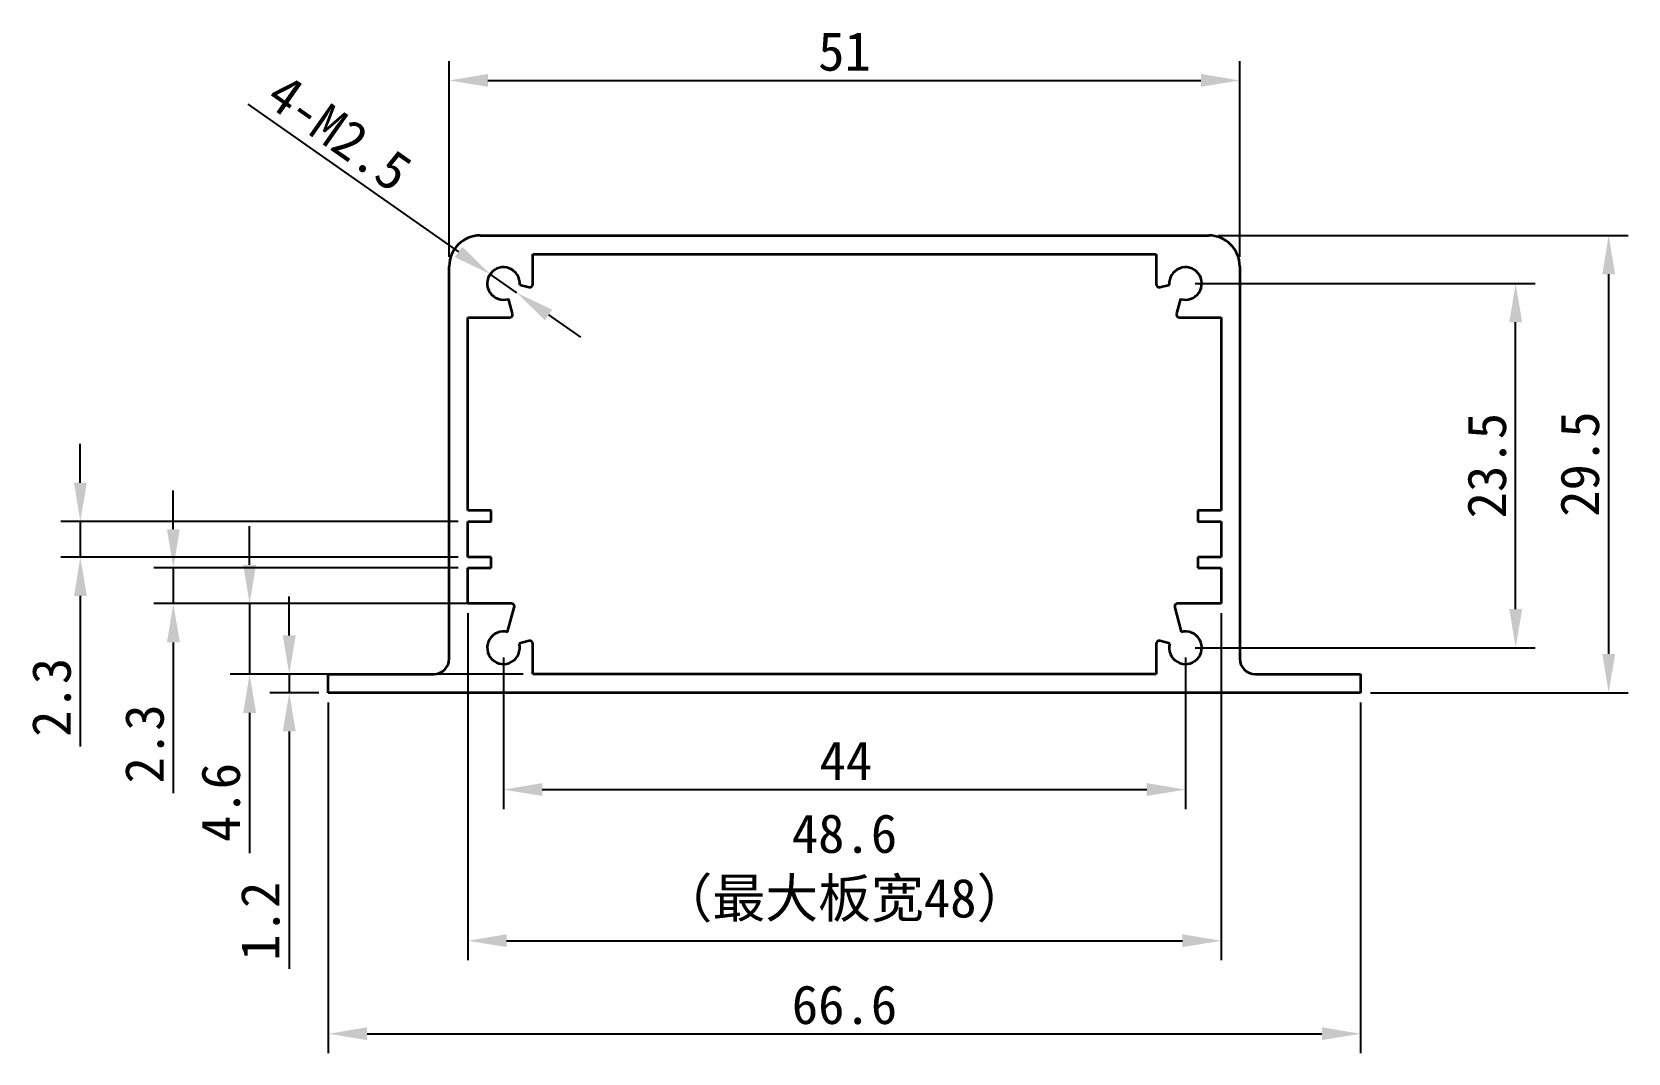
# Model space of a CAD drawing. Header units: millimetres. Extents: x 84 to 187, y 128 to 194.
import ezdxf

# ---------------------------------------------------------------- set-up
doc = ezdxf.new("R2010")
doc.units = ezdxf.units.MM
doc.header["$PDSIZE"] = -1
doc.layers.add('文字层', color=30, linetype='Continuous', lineweight=25)
doc.layers.add('细实线层', color=7, linetype='Continuous')
doc.styles.get("Standard").update_dxf_attribs({"font": 'simhei.ttf'})
doc.dimstyles.new('ISO-25', dxfattribs={"dimtxt": 2.5, "dimasz": 2.5, "dimexe": 1.25, "dimexo": 0.625, "dimtad": 1, "dimdec": 1, "dimdsep": 46, "dimtxsty": 'Standard', "dimcen": 2.5, "dimadec": 0, "dimazin": 0, "dimtfac": 1, "dimtdec": 1, "dimtmove": 0, "dimatfit": 3, "dimfxl": 1, "dimarcsym": 0})

# ---------------------------------------------------------------- blocks, each defined once
blk = doc.blocks.new('_D')
at = {"layer": 'Defpoints', "color": 0}
for p in [(113.25, 178.53), (114.97, 177.32)]:
    blk.add_point(p, dxfattribs=at)
at = {"layer": '细实线层', "color": 0, "lineweight": -2}
for p, q in [((97.61, 189.49), (111.21, 179.96)), ((114.97, 177.32), (113.25, 178.53)), ((117.02, 175.89), (119.07, 174.45))]:
    blk.add_line(p, q, dxfattribs=at)
at = {"layer": '细实线层', "color": 0}
for points in [[(111.45, 180.3), (110.97, 179.62), (113.25, 178.53)], [(117.26, 176.23), (116.78, 175.55), (114.97, 177.32)]]:
    blk.add_solid(points, dxfattribs=at)
at = {"layer": '细实线层', "color": 0, "insert": (103.52, 187.64), "char_height": 2.5, "attachment_point": 5, "rotation": 324.9669}
blk.add_mtext('4-M2.5', dxfattribs=at)
blk = doc.blocks.new('_D_1')
at = {"layer": 'Defpoints', "color": 0}
for p in [(114.11, 154.42), (158.11, 154.42), (158.11, 145.27)]:
    blk.add_point(p, dxfattribs=at)
at = {"layer": '细实线层', "color": 0, "lineweight": -2}
for p, q in [((114.11, 153.8), (114.11, 144.02)), ((158.11, 153.8), (158.11, 144.02)), ((116.61, 145.27), (155.61, 145.27))]:
    blk.add_line(p, q, dxfattribs=at)
at = {"layer": '细实线层', "color": 0}
for points in [[(116.61, 145.69), (116.61, 144.86), (114.11, 145.27)], [(155.61, 145.69), (155.61, 144.86), (158.11, 145.27)]]:
    blk.add_solid(points, dxfattribs=at)
at = {"layer": '细实线层', "color": 0, "insert": (136.2, 148.4), "char_height": 2.5, "attachment_point": 2}
blk.add_mtext('44', dxfattribs=at)
blk = doc.blocks.new('_D_2')
at = {"layer": 'Defpoints', "color": 0}
for p in [(158.11, 177.92), (179.41, 177.92), (158.11, 154.42)]:
    blk.add_point(p, dxfattribs=at)
at = {"layer": '细实线层', "color": 0, "lineweight": -2}
for p, q in [((158.74, 177.92), (180.66, 177.92)), ((179.41, 156.92), (179.41, 175.42)), ((158.74, 154.42), (180.66, 154.42))]:
    blk.add_line(p, q, dxfattribs=at)
at = {"layer": '细实线层', "color": 0}
for points in [[(179, 175.42), (179.83, 175.42), (179.41, 177.92)], [(179, 156.92), (179.83, 156.92), (179.41, 154.42)]]:
    blk.add_solid(points, dxfattribs=at)
at = {"layer": '细实线层', "color": 0, "insert": (176.29, 166.17), "char_height": 2.5, "attachment_point": 2, "rotation": 90}
blk.add_mtext('23.5', dxfattribs=at)
blk = doc.blocks.new('_D_3')
at = {"layer": 'Defpoints', "color": 0}
for p in [(159.61, 181.02), (169.41, 151.52), (185.41, 151.52)]:
    blk.add_point(p, dxfattribs=at)
at = {"layer": '细实线层', "color": 0, "lineweight": -2}
for p, q in [((160.24, 181.02), (186.66, 181.02)), ((185.41, 178.52), (185.41, 154.02)), ((170.04, 151.52), (186.66, 151.52))]:
    blk.add_line(p, q, dxfattribs=at)
at = {"layer": '细实线层', "color": 0}
for points in [[(185, 178.52), (185.83, 178.52), (185.41, 181.02)], [(185, 154.02), (185.83, 154.02), (185.41, 151.52)]]:
    blk.add_solid(points, dxfattribs=at)
at = {"layer": '细实线层', "color": 0, "insert": (182.29, 166.27), "char_height": 2.5, "attachment_point": 2, "rotation": 90}
blk.add_mtext('29.5', dxfattribs=at)
blk = doc.blocks.new('_D_4')
at = {"layer": 'Defpoints', "color": 0}
for p in [(111.81, 157.27), (160.41, 157.27), (160.41, 135.52)]:
    blk.add_point(p, dxfattribs=at)
at = {"layer": '文字层', "color": 0, "lineweight": -2}
for p, q in [((111.81, 156.65), (111.81, 134.27)), ((160.41, 156.65), (160.41, 134.27)), ((114.31, 135.52), (157.91, 135.52))]:
    blk.add_line(p, q, dxfattribs=at)
at = {"layer": '文字层', "color": 0}
for points in [[(114.31, 135.94), (114.31, 135.11), (111.81, 135.52)], [(157.91, 135.94), (157.91, 135.11), (160.41, 135.52)]]:
    blk.add_solid(points, dxfattribs=at)
at = {"layer": '文字层', "color": 0, "insert": (136.11, 143.69), "char_height": 2.5, "attachment_point": 2}
blk.add_mtext('48.6\\P（最大板宽48）', dxfattribs=at)
blk = doc.blocks.new('_D_5')
at = {"layer": 'Defpoints', "color": 0}
for p in [(102.81, 151.52), (169.41, 151.52), (169.41, 129.52)]:
    blk.add_point(p, dxfattribs=at)
at = {"layer": '细实线层', "color": 0, "lineweight": -2}
for p, q in [((102.81, 150.9), (102.81, 128.27)), ((169.41, 150.9), (169.41, 128.27)), ((105.31, 129.52), (166.91, 129.52))]:
    blk.add_line(p, q, dxfattribs=at)
at = {"layer": '细实线层', "color": 0}
for points in [[(105.31, 129.94), (105.31, 129.11), (102.81, 129.52)], [(166.91, 129.94), (166.91, 129.11), (169.41, 129.52)]]:
    blk.add_solid(points, dxfattribs=at)
at = {"layer": '细实线层', "color": 0, "insert": (136.11, 132.65), "char_height": 2.5, "attachment_point": 2}
blk.add_mtext('66.6', dxfattribs=at)
blk = doc.blocks.new('_D_6')
at = {"layer": 'Defpoints', "color": 0}
for p in [(161.61, 191.02), (110.61, 179.02), (161.61, 179.02)]:
    blk.add_point(p, dxfattribs=at)
at = {"layer": '细实线层', "color": 0, "lineweight": -2}
for p, q in [((110.61, 179.65), (110.61, 192.27)), ((161.61, 179.65), (161.61, 192.27)), ((113.11, 191.02), (159.11, 191.02))]:
    blk.add_line(p, q, dxfattribs=at)
at = {"layer": '细实线层', "color": 0}
for points in [[(113.11, 191.44), (113.11, 190.61), (110.61, 191.02)], [(159.11, 191.44), (159.11, 190.61), (161.61, 191.02)]]:
    blk.add_solid(points, dxfattribs=at)
at = {"layer": '细实线层', "color": 0, "insert": (136.11, 194.15), "char_height": 2.5, "attachment_point": 2}
blk.add_mtext('51', dxfattribs=at)
blk = doc.blocks.new('_D_7')
at = {"layer": 'Defpoints', "color": 0}
for p in [(116.01, 152.72), (100.29, 151.52), (102.81, 151.52)]:
    blk.add_point(p, dxfattribs=at)
at = {"layer": '细实线层', "color": 0, "lineweight": -2}
for p, q in [((100.29, 155.22), (100.29, 157.72)), ((115.39, 152.72), (99.04, 152.72)), ((100.29, 152.72), (100.29, 151.52)), ((102.19, 151.52), (99.04, 151.52)), ((100.29, 149.02), (100.29, 133.72))]:
    blk.add_line(p, q, dxfattribs=at)
at = {"layer": '细实线层', "color": 0}
for points in [[(99.87, 155.22), (100.71, 155.22), (100.29, 152.72)], [(99.87, 149.02), (100.71, 149.02), (100.29, 151.52)]]:
    blk.add_solid(points, dxfattribs=at)
at = {"layer": '细实线层', "color": 0, "insert": (97.16, 136.78), "char_height": 2.5, "attachment_point": 2, "rotation": 90}
blk.add_mtext('1.2', dxfattribs=at)
blk = doc.blocks.new('_D_8')
at = {"layer": 'Defpoints', "color": 0}
for p in [(114.62, 157.27), (97.73, 152.72), (116.01, 152.72)]:
    blk.add_point(p, dxfattribs=at)
at = {"layer": '细实线层', "color": 0, "lineweight": -2}
for p, q in [((97.73, 159.77), (97.73, 162.27)), ((113.99, 157.27), (96.48, 157.27)), ((97.73, 157.27), (97.73, 152.72)), ((115.39, 152.72), (96.48, 152.72)), ((97.73, 150.22), (97.73, 141.18))]:
    blk.add_line(p, q, dxfattribs=at)
at = {"layer": '细实线层', "color": 0}
for points in [[(97.32, 159.77), (98.15, 159.77), (97.73, 157.27)], [(97.32, 150.22), (98.15, 150.22), (97.73, 152.72)]]:
    blk.add_solid(points, dxfattribs=at)
at = {"layer": '细实线层', "color": 0, "insert": (94.61, 144.44), "char_height": 2.5, "attachment_point": 2, "rotation": 90}
blk.add_mtext('4.6', dxfattribs=at)
blk = doc.blocks.new('_D_9')
at = {"layer": 'Defpoints', "color": 0}
for p in [(92.81, 159.57), (111.81, 159.57), (111.81, 157.27)]:
    blk.add_point(p, dxfattribs=at)
at = {"layer": '细实线层', "color": 0, "lineweight": -2}
for p, q in [((92.81, 162.07), (92.81, 164.57)), ((111.19, 159.57), (91.56, 159.57)), ((92.81, 159.57), (92.81, 157.27)), ((111.19, 157.27), (91.56, 157.27)), ((92.81, 154.77), (92.81, 145.05))]:
    blk.add_line(p, q, dxfattribs=at)
at = {"layer": '细实线层', "color": 0}
for points in [[(92.4, 162.07), (93.23, 162.07), (92.81, 159.57)], [(92.4, 154.77), (93.23, 154.77), (92.81, 157.27)]]:
    blk.add_solid(points, dxfattribs=at)
at = {"layer": '细实线层', "color": 0, "insert": (89.69, 148.22), "char_height": 2.5, "attachment_point": 2, "rotation": 90}
blk.add_mtext('2.3', dxfattribs=at)
blk = doc.blocks.new('_D_10')
at = {"layer": 'Defpoints', "color": 0}
for p in [(86.81, 162.57), (111.81, 162.57), (111.81, 160.27)]:
    blk.add_point(p, dxfattribs=at)
at = {"layer": '细实线层', "color": 0, "lineweight": -2}
for p, q in [((86.81, 165.07), (86.81, 167.57)), ((111.19, 162.57), (85.56, 162.57)), ((86.81, 162.57), (86.81, 160.27)), ((111.19, 160.27), (85.56, 160.27)), ((86.81, 157.77), (86.81, 148.05))]:
    blk.add_line(p, q, dxfattribs=at)
at = {"layer": '细实线层', "color": 0}
for points in [[(86.4, 165.07), (87.23, 165.07), (86.81, 162.57)], [(86.4, 157.77), (87.23, 157.77), (86.81, 160.27)]]:
    blk.add_solid(points, dxfattribs=at)
at = {"layer": '细实线层', "color": 0, "insert": (83.69, 151.22), "char_height": 2.5, "attachment_point": 2, "rotation": 90}
blk.add_mtext('2.3', dxfattribs=at)

msp = doc.modelspace()

# ---------------------------------------------------------------- linework, layer by layer
at = {"color": 7, "linetype": 'Continuous', "lineweight": 35}
for p, q in [((112.61, 181.02), (159.61, 181.02)), ((116.01, 179.82), (156.21, 179.82)), ((116.01, 177.88), (116.01, 179.82)), ((156.21, 179.82), (156.21, 177.88)), ((110.61, 153.72), (110.61, 179.02)), ((161.61, 179.02), (161.61, 153.72)), ((115.16, 177.84), (115.76, 177.68)), ((156.46, 177.68), (157.07, 177.84)), ((114.69, 175.98), (114.43, 176.93)), ((157.79, 176.93), (157.54, 175.98)), ((111.81, 175.72), (114.5, 175.72)), ((111.81, 163.27), (111.81, 175.72)), ((157.73, 175.72), (160.41, 175.72)), ((160.41, 175.72), (160.41, 163.27)), ((113.31, 163.27), (111.81, 163.27)), ((113.31, 162.57), (113.31, 163.27)), ((160.41, 163.27), (158.91, 163.27)), ((158.91, 163.27), (158.91, 162.57)), ((111.81, 160.27), (111.81, 162.57)), ((111.81, 162.57), (113.31, 162.57)), ((158.91, 162.57), (160.41, 162.57)), ((160.41, 162.57), (160.41, 160.27)), ((113.31, 160.27), (111.81, 160.27)), ((113.31, 159.57), (113.31, 160.27)), ((158.91, 160.27), (158.91, 159.57)), ((160.41, 160.27), (158.91, 160.27)), ((111.81, 159.57), (113.31, 159.57)), ((111.81, 157.27), (111.81, 159.57)), ((158.91, 159.57), (160.41, 159.57)), ((160.41, 159.57), (160.41, 157.27)), ((114.62, 157.27), (111.81, 157.27)), ((114.38, 155.44), (114.81, 157.02)), ((157.42, 157.02), (157.84, 155.44)), ((160.41, 157.27), (157.61, 157.27)), ((115.76, 154.87), (115.13, 154.7)), ((116.01, 152.72), (116.01, 154.67)), ((156.21, 154.67), (156.21, 152.72)), ((157.1, 154.7), (156.46, 154.87)), ((102.81, 152.72), (109.61, 152.72)), ((102.81, 151.52), (102.81, 152.72)), ((156.21, 152.72), (116.01, 152.72)), ((162.61, 152.72), (169.41, 152.72)), ((169.41, 152.72), (169.41, 151.52)), ((169.41, 151.52), (102.81, 151.52))]:
    msp.add_line(p, q, dxfattribs=at)
at = {"color": 7, "linetype": 'Continuous'}
for q in [(161.57, 151.52), (161.61, 151.61)]:
    msp.add_line((161.61, 151.52), q, dxfattribs=at)
at = {"color": 7, "linetype": 'Continuous', "lineweight": 35}
for centre, radius, start, end in [((112.61, 179.02), 2, 90, 180), ((159.61, 179.02), 2, 0, 90), ((114.11, 177.92), 1.05, 355.602, 287.8258), ((158.11, 177.92), 1.05, 252.1742, 184.398), ((115.81, 177.88), 0.2, 255, 0), ((156.41, 177.88), 0.2, 180, 285), ((114.5, 175.92), 0.2, 270, 15), ((157.73, 175.92), 0.2, 165, 270), ((114.62, 157.07), 0.2, 345, 90), ((157.61, 157.07), 0.2, 90, 195), ((114.11, 154.42), 1.05, 75, 15), ((115.81, 154.67), 0.2, 0, 105), ((156.41, 154.67), 0.2, 75, 180), ((158.11, 154.42), 1.05, 165, 105), ((109.61, 153.72), 1, 270, 0), ((162.61, 153.72), 1, 180, 270)]:
    msp.add_arc(centre, radius, start, end, dxfattribs=at)
at = {"color": 7, "linetype": 'Continuous'}
msp.add_point((161.61, 151.52), dxfattribs=at)

# ---------------------------------------------------------------- dimensions: what is measured, and where the dimension line sits
at = {"layer": '文字层'}
dim = msp.add_linear_dim(base=(160.41, 135.52), p1=(111.81, 157.27), p2=(160.41, 157.27), angle=0, text='<>\\P（最大板宽48）', dimstyle='ISO-25', dxfattribs=at)
dim.commit()
dim.dimension.update_dxf_attribs({"geometry": '_D_4', "text_midpoint": (136.11, 135.52), "dimtype": 160})
at = {"layer": '细实线层'}
for base, p1, p2, picture, middle in [((161.61, 191.02), (110.61, 179.02), (161.61, 179.02), '_D_6', (136.11, 191.02)), ((158.11, 145.27), (114.11, 154.42), (158.11, 154.42), '_D_1', (136.2, 145.27)), ((169.41, 129.52), (102.81, 151.52), (169.41, 151.52), '_D_5', (136.11, 129.52))]:
    dim = msp.add_linear_dim(base=base, p1=p1, p2=p2, dimstyle='ISO-25', dxfattribs=at)
    dim.commit()
    dim.dimension.update_dxf_attribs({"geometry": picture, "text_midpoint": middle, "dimtype": 160})
dim = msp.add_diameter_dim_2p(p1=(114.97, 177.32), p2=(113.25, 178.53), text='4-M2.5', dimstyle='ISO-25', dxfattribs=at)
dim.commit()
dim.dimension.update_dxf_attribs({"geometry": '_D', "text_midpoint": (102.44, 186.11), "dimtype": 163})
for base, p1, p2, picture, middle in [((185.41, 151.52), (159.61, 181.02), (169.41, 151.52), '_D_3', (185.41, 166.27)), ((179.41, 177.92), (158.11, 154.42), (158.11, 177.92), '_D_2', (179.41, 166.17)), ((86.81, 162.57), (111.81, 160.27), (111.81, 162.57), '_D_10', (86.81, 151.22)), ((92.81, 159.57), (111.81, 157.27), (111.81, 159.57), '_D_9', (92.81, 148.22)), ((97.73349736, 152.72489243), (114.61593932, 157.27489243), (116.01292919, 152.72489243), '_D_8', (97.73349736, 144.43891832)), ((100.29, 151.52), (116.01, 152.72), (102.81, 151.52), '_D_7', (100.29, 136.78))]:
    dim = msp.add_linear_dim(base=base, p1=p1, p2=p2, angle=90, dimstyle='ISO-25', dxfattribs=at)
    dim.commit()
    dim.dimension.update_dxf_attribs({"geometry": picture, "text_midpoint": middle, "dimtype": 160})

doc.saveas('drawing.dxf')
